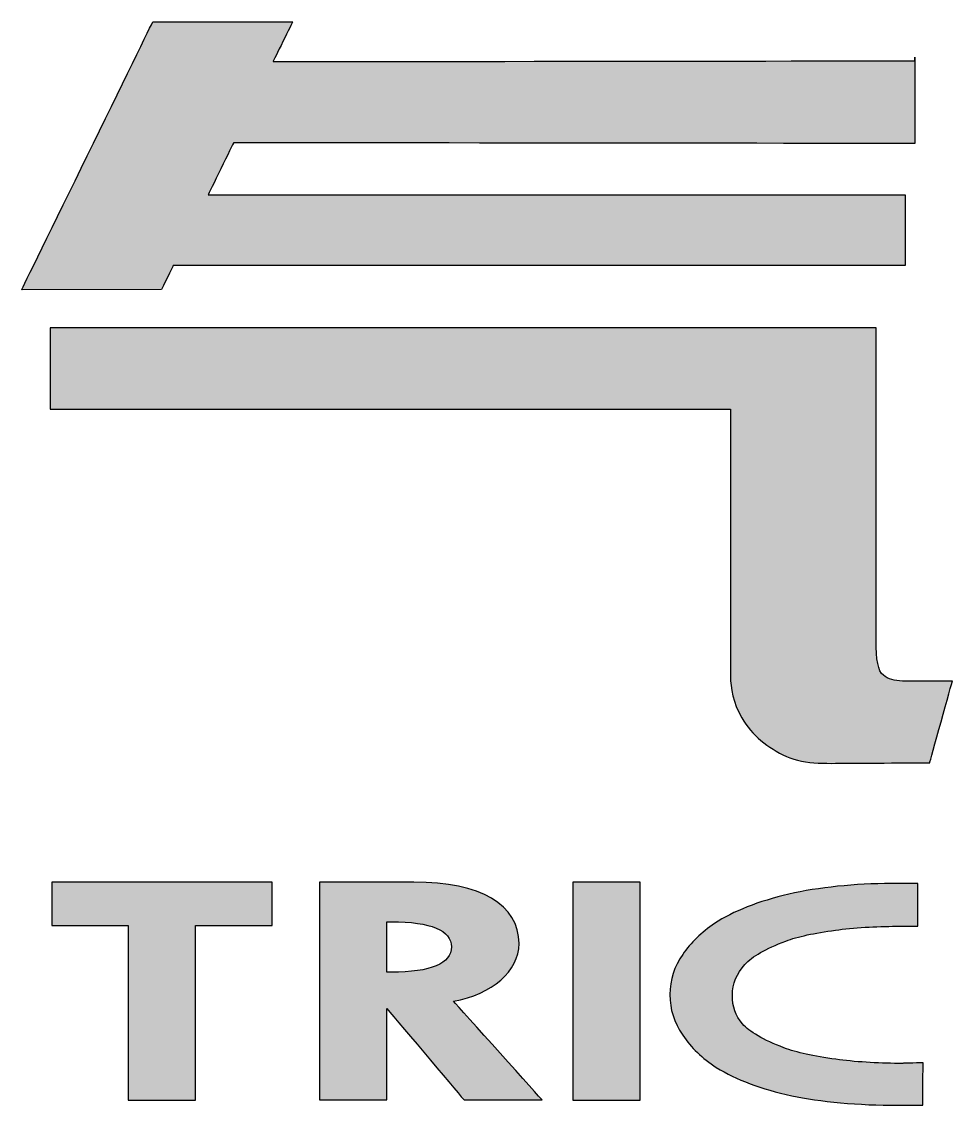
# Model space of a CAD drawing. Header units: millimetres. Extents: x 189 to 1029, y 82 to 676.
# Drawn here: x 978.33 to 986.11, y 119.86 to 128.92 of the extents above; entities that cross this region are included whole.
import ezdxf
from ezdxf.enums import TextEntityAlignment as Align

# ---------------------------------------------------------------- set-up
doc = ezdxf.new("R2010")
doc.units = ezdxf.units.MM
doc.header["$LTSCALE"] = 2
doc.layers.add('1粗实线', color=7, linetype='Continuous', lineweight=35)
doc.layers.add('5标注层', color=3, linetype='Continuous', lineweight=18)
doc.layers.add('6文本', color=2, linetype='Continuous')
doc.layers.add('图框层', color=7, linetype='Continuous')
doc.styles.add('文字', font='isocp.shx', dxfattribs={"bigfont": 'gbcbig.shx'})

# ---------------------------------------------------------------- blocks, each defined once
blk = doc.blocks.new('LOGO')
at = {"layer": '6文本'}
h = blk.add_hatch(color=2, dxfattribs=at)
h.dxf.hatch_style = 1
edge = h.paths.add_edge_path()
edge.add_spline(control_points=[(-19.401, 17.8512), (-19.401, 17.8512), (-19.2946, 18.069), (-19.2946, 18.069), (-19.2946, 18.069)], knot_values=[0.615385, 0.615385, 0.615385, 0.615385, 0.692308, 0.692308, 0.692308, 0.692308, 0.692308], degree=3, periodic=0)
edge.add_spline(control_points=[(-19.2946, 18.069), (-19.2946, 18.069), (-16.4472, 18.0657), (-16.4472, 18.0657), (-16.4472, 18.0657)], knot_values=[0.538462, 0.538462, 0.538462, 0.538462, 0.615385, 0.615385, 0.615385, 0.615385, 0.615385], degree=3, periodic=0)
edge.add_spline(control_points=[(-16.4472, 18.0657), (-16.4472, 18.0657), (-16.4472, 18.3647), (-16.4472, 18.4188)], knot_values=[0.468496, 0.468496, 0.468496, 0.468496, 0.538462, 0.538462, 0.538462, 0.538462], degree=3, periodic=0)
edge.add_spline(control_points=[(-16.4472, 18.4114), (-16.4472, 18.4114), (-19.1297, 18.4081), (-19.1297, 18.4081), (-19.1297, 18.4081)], knot_values=[0.307692, 0.307692, 0.307692, 0.307692, 0.384615, 0.384615, 0.384615, 0.384615, 0.384615], degree=3, periodic=0)
edge.add_spline(control_points=[(-19.1297, 18.4081), (-19.1297, 18.4081), (-19.0475, 18.5751), (-19.0475, 18.5751), (-19.0475, 18.5751)], knot_values=[0.230769, 0.230769, 0.230769, 0.230769, 0.307692, 0.307692, 0.307692, 0.307692, 0.307692], degree=3, periodic=0)
edge.add_spline(control_points=[(-19.0475, 18.5751), (-19.0475, 18.5751), (-19.6323, 18.5751), (-19.6323, 18.5751), (-19.6323, 18.5751)], knot_values=[0.153846, 0.153846, 0.153846, 0.153846, 0.230769, 0.230769, 0.230769, 0.230769, 0.230769], degree=3, periodic=0)
edge.add_spline(control_points=[(-19.6323, 18.5751), (-19.6323, 18.5751), (-20.1807, 17.4541), (-20.1807, 17.4541), (-20.1807, 17.4541)], knot_values=[0.076923, 0.076923, 0.076923, 0.076923, 0.153846, 0.153846, 0.153846, 0.153846, 0.153846], degree=3, periodic=0)
edge.add_spline(control_points=[(-20.1807, 17.4541), (-20.1807, 17.4541), (-19.5961, 17.4559), (-19.5961, 17.4559)], knot_values=[0, 0, 0, 0, 0.076923, 0.076923, 0.076923, 0.076923], degree=3, periodic=0)
edge.add_spline(control_points=[(-19.5961, 17.4559), (-19.5961, 17.4559), (-19.5469, 17.5551), (-19.5469, 17.5551), (-19.5469, 17.5551)], knot_values=[0.923077, 0.923077, 0.923077, 0.923077, 1, 1, 1, 1, 1], degree=3, periodic=0)
edge.add_spline(control_points=[(-19.5469, 17.5551), (-19.5469, 17.5551), (-16.4875, 17.5551), (-16.4875, 17.5551), (-16.4875, 17.5551)], knot_values=[0.846154, 0.846154, 0.846154, 0.846154, 0.923077, 0.923077, 0.923077, 0.923077, 0.923077], degree=3, periodic=0)
edge.add_spline(control_points=[(-16.4875, 17.5551), (-16.4875, 17.5551), (-16.4875, 17.8512), (-16.4875, 17.8512), (-16.4875, 17.8512)], knot_values=[0.769231, 0.769231, 0.769231, 0.769231, 0.846154, 0.846154, 0.846154, 0.846154, 0.846154], degree=3, periodic=0)
edge.add_spline(control_points=[(-16.4875, 17.8512), (-16.4875, 17.8512), (-19.401, 17.8512), (-19.401, 17.8512), (-19.401, 17.8512)], knot_values=[0.692308, 0.692308, 0.692308, 0.692308, 0.769231, 0.769231, 0.769231, 0.769231, 0.769231], degree=3, periodic=0)
edge = h.paths.add_edge_path()
edge.add_spline(control_points=[(-16.6089, 15.9885), (-16.6089, 15.9885), (-16.6089, 15.9885), (-16.6089, 17.295), (-16.6089, 17.295)], knot_values=[0.153846, 0.153846, 0.153846, 0.153846, 0.153846, 0.230769, 0.230769, 0.230769, 0.230769], degree=3, periodic=0)
edge.add_spline(control_points=[(-16.6089, 17.295), (-16.6089, 17.295), (-16.6089, 17.295), (-20.0616, 17.295), (-20.0616, 17.295)], knot_values=[0.230769, 0.230769, 0.230769, 0.230769, 0.230769, 0.307692, 0.307692, 0.307692, 0.307692], degree=3, periodic=0)
edge.add_spline(control_points=[(-20.0616, 17.295), (-20.0616, 17.295), (-20.0616, 17.295), (-20.0616, 16.9545), (-20.0616, 16.9545)], knot_values=[0.307692, 0.307692, 0.307692, 0.307692, 0.307692, 0.384615, 0.384615, 0.384615, 0.384615], degree=3, periodic=0)
edge.add_spline(control_points=[(-20.0616, 16.9545), (-20.0616, 16.9545), (-20.0616, 16.9545), (-17.2174, 16.9545), (-17.2174, 16.9545)], knot_values=[0.384615, 0.384615, 0.384615, 0.384615, 0.384615, 0.461538, 0.461538, 0.461538, 0.461538], degree=3, periodic=0)
edge.add_spline(control_points=[(-17.2174, 16.9545), (-17.2174, 16.9545), (-17.2174, 16.9545), (-17.2174, 15.8387), (-17.2174, 15.8387)], knot_values=[0.461538, 0.461538, 0.461538, 0.461538, 0.461538, 0.538462, 0.538462, 0.538462, 0.538462], degree=3, periodic=0)
edge.add_spline(control_points=[(-17.2174, 15.8387), (-17.2174, 15.8387), (-17.2174, 15.7877), (-17.2068, 15.7284), (-17.1704, 15.6644)], knot_values=[0.538462, 0.538462, 0.538462, 0.538462, 0.538462, 0.615385, 0.615385, 0.615385, 0.615385], degree=3, periodic=0)
edge.add_spline(control_points=[(-17.1704, 15.6644), (-17.1704, 15.6644), (-17.128, 15.5908), (-17.0603, 15.538), (-16.984, 15.5028)], knot_values=[0.615385, 0.615385, 0.615385, 0.615385, 0.615385, 0.692308, 0.692308, 0.692308, 0.692308], degree=3, periodic=0)
edge.add_spline(control_points=[(-16.984, 15.5028), (-16.984, 15.5028), (-16.9049, 15.4663), (-16.8013, 15.4747), (-16.7049, 15.4747)], knot_values=[0.692308, 0.692308, 0.692308, 0.692308, 0.692308, 0.769231, 0.769231, 0.769231, 0.769231], degree=3, periodic=0)
edge.add_spline(control_points=[(-16.7049, 15.4747), (-16.7049, 15.4747), (-16.7049, 15.4747), (-16.3845, 15.476), (-16.3845, 15.476)], knot_values=[0.769231, 0.769231, 0.769231, 0.769231, 0.769231, 0.846154, 0.846154, 0.846154, 0.846154], degree=3, periodic=0)
edge.add_spline(control_points=[(-16.3845, 15.476), (-16.3845, 15.476), (-16.3845, 15.476), (-16.2901, 15.8178), (-16.29, 15.8178)], knot_values=[0.846154, 0.846154, 0.846154, 0.846154, 0.846154, 0.923076, 0.923076, 0.923076, 0.923076], degree=3, periodic=0)
edge.add_spline(control_points=[(-16.29, 15.8178), (-16.2901, 15.8178), (-16.4987, 15.8178), (-16.4988, 15.8178)], knot_values=[0.923078, 0.923078, 0.923078, 0.923078, 0.999998, 0.999998, 0.999998, 0.999998], degree=3, periodic=0)
edge.add_spline(control_points=[(-16.4988, 15.8178), (-16.5321, 15.8191), (-16.5581, 15.8263), (-16.5783, 15.842)], knot_values=[0, 0, 0, 0, 0.076923, 0.076923, 0.076923, 0.076923], degree=3, periodic=0)
edge.add_spline(control_points=[(-16.5783, 15.842), (-16.5783, 15.842), (-16.6006, 15.8588), (-16.6089, 15.9071), (-16.6089, 15.9885)], knot_values=[0.076923, 0.076923, 0.076923, 0.076923, 0.076923, 0.153846, 0.153846, 0.153846, 0.153846], degree=3, periodic=0)
h = blk.add_hatch(color=2, dxfattribs=at)
h.dxf.hatch_style = 1
edge = h.paths.add_edge_path()
edge.add_spline(control_points=[(-19.4537, 14.7957), (-19.4537, 14.7957), (-19.4212, 14.7957), (-19.1329, 14.7957), (-19.1329, 14.7957)], knot_values=[0.666667, 0.666667, 0.666667, 0.666667, 0.666667, 0.777777, 0.777777, 0.777777, 0.777777], degree=3, periodic=0)
edge.add_spline(control_points=[(-19.1329, 14.7957), (-19.1329, 14.7957), (-19.1329, 14.977), (-19.1329, 14.977)], knot_values=[0.777779, 0.777779, 0.777779, 0.777779, 0.888888, 0.888888, 0.888888, 0.888888], degree=3, periodic=0)
edge.add_spline(control_points=[(-19.1329, 14.977), (-19.1329, 14.977), (-19.1511, 14.977), (-19.1511, 14.977)], knot_values=[0.88889, 0.88889, 0.88889, 0.88889, 1, 1, 1, 1], degree=3, periodic=0)
edge.add_spline(control_points=[(-19.1511, 14.977), (-19.1511, 14.977), (-20.0549, 14.977), (-20.0549, 14.977)], knot_values=[0, 0, 0, 0, 0.111111, 0.111111, 0.111111, 0.111111], degree=3, periodic=0)
edge.add_spline(control_points=[(-20.0549, 14.977), (-20.0549, 14.977), (-20.0549, 14.977), (-20.0549, 14.7957), (-20.0549, 14.7957)], knot_values=[0.111111, 0.111111, 0.111111, 0.111111, 0.111111, 0.222221, 0.222221, 0.222221, 0.222221], degree=3, periodic=0)
edge.add_spline(control_points=[(-20.0549, 14.7957), (-20.0549, 14.7957), (-19.768, 14.7957), (-19.7354, 14.7957)], knot_values=[0.222223, 0.222223, 0.222223, 0.222223, 0.333333, 0.333333, 0.333333, 0.333333], degree=3, periodic=0)
edge.add_spline(control_points=[(-19.7354, 14.7957), (-19.7354, 14.7957), (-19.7354, 14.7692), (-19.7354, 14.0655), (-19.7354, 14.0655)], knot_values=[0.333333, 0.333333, 0.333333, 0.333333, 0.333333, 0.444444, 0.444444, 0.444444, 0.444444], degree=3, periodic=0)
edge.add_spline(control_points=[(-19.7354, 14.0655), (-19.7354, 14.0655), (-19.7354, 14.0655), (-19.4537, 14.0655), (-19.4537, 14.0655)], knot_values=[0.444444, 0.444444, 0.444444, 0.444444, 0.444444, 0.555556, 0.555556, 0.555556, 0.555556], degree=3, periodic=0)
edge.add_spline(control_points=[(-19.4537, 14.0655), (-19.4537, 14.0655), (-19.4537, 14.0655), (-19.4537, 14.7692), (-19.4537, 14.7957)], knot_values=[0.555556, 0.555556, 0.555556, 0.555556, 0.555556, 0.666667, 0.666667, 0.666667, 0.666667], degree=3, periodic=0)
h = blk.add_hatch(color=2, dxfattribs=at)
h.dxf.hatch_style = 1
edge = h.paths.add_edge_path()
edge.add_spline(control_points=[(-18.3754, 14.4789), (-18.2138, 14.5087), (-18.1015, 14.604), (-18.1015, 14.7201)], knot_values=[0, 0, 0, 0, 0.1, 0.1, 0.1, 0.1], degree=3, periodic=0)
edge.add_spline(control_points=[(-18.1015, 14.7201), (-18.1015, 14.7201), (-18.1015, 14.8832), (-18.2616, 14.977), (-18.5408, 14.977)], knot_values=[0.1, 0.1, 0.1, 0.1, 0.1, 0.2, 0.2, 0.2, 0.2], degree=3, periodic=0)
edge.add_spline(control_points=[(-18.5408, 14.977), (-18.5408, 14.977), (-18.5408, 14.977), (-18.9177, 14.977), (-18.9177, 14.977)], knot_values=[0.2, 0.2, 0.2, 0.2, 0.2, 0.3, 0.3, 0.3, 0.3], degree=3, periodic=0)
edge.add_spline(control_points=[(-18.9177, 14.977), (-18.9177, 14.977), (-18.9357, 14.977), (-18.9357, 14.977)], knot_values=[0.300007, 0.300007, 0.300007, 0.300007, 0.4, 0.4, 0.4, 0.4], degree=3, periodic=0)
edge.add_spline(control_points=[(-18.9357, 14.977), (-18.9357, 14.977), (-18.9357, 14.977), (-18.9357, 14.0661), (-18.9357, 14.0661)], knot_values=[0.4, 0.4, 0.4, 0.4, 0.4, 0.5, 0.5, 0.5, 0.5], degree=3, periodic=0)
edge.add_spline(control_points=[(-18.9357, 14.0661), (-18.9357, 14.0661), (-18.9357, 14.0661), (-18.6542, 14.0661), (-18.6542, 14.0661)], knot_values=[0.5, 0.5, 0.5, 0.5, 0.5, 0.599998, 0.599998, 0.599998, 0.599998], degree=3, periodic=0)
edge.add_spline(control_points=[(-18.6542, 14.0661), (-18.6542, 14.0661), (-18.6542, 14.3739), (-18.6542, 14.4488)], knot_values=[0.600002, 0.600002, 0.600002, 0.600002, 0.7, 0.7, 0.7, 0.7], degree=3, periodic=0)
edge.add_spline(control_points=[(-18.6542, 14.4488), (-18.6542, 14.4488), (-18.5989, 14.3836), (-18.3313, 14.0661), (-18.3313, 14.0661)], knot_values=[0.7, 0.7, 0.7, 0.7, 0.7, 0.799999, 0.799999, 0.799999, 0.799999], degree=3, periodic=0)
edge.add_spline(control_points=[(-18.3313, 14.0661), (-18.3313, 14.0661), (-18.0047, 14.0661), (-18.0047, 14.0661)], knot_values=[0.800001, 0.800001, 0.800001, 0.800001, 0.899999, 0.899999, 0.899999, 0.899999], degree=3, periodic=0)
edge.add_spline(control_points=[(-18.0047, 14.0661), (-18.0047, 14.0661), (-18.3503, 14.4508), (-18.3754, 14.4789)], knot_values=[0.900001, 0.900001, 0.900001, 0.900001, 1, 1, 1, 1], degree=3, periodic=0)
edge = h.paths.add_edge_path(flags=16)
edge.add_spline(control_points=[(-18.6542, 14.6007), (-18.6542, 14.6007), (-18.6542, 14.6236), (-18.6542, 14.788), (-18.6542, 14.8114)], knot_values=[0.833333, 0.833333, 0.833333, 0.833333, 0.833333, 1, 1, 1, 1], degree=3, periodic=0)
edge.add_spline(control_points=[(-18.6542, 14.8114), (-18.6542, 14.8114), (-18.6442, 14.8114), (-18.636, 14.8114), (-18.636, 14.8114)], knot_values=[0.166667, 0.166667, 0.166667, 0.166667, 0.166667, 0.333333, 0.333333, 0.333333, 0.333333], degree=3, periodic=0)
edge.add_spline(control_points=[(-18.636, 14.8114), (-18.4691, 14.8114), (-18.3841, 14.7756), (-18.3841, 14.7065), (-18.3841, 14.7065), (-18.3841, 14.636), (-18.4691, 14.6007), (-18.636, 14.6007)], knot_values=[0.333335, 0.333335, 0.333335, 0.333335, 0.5, 0.5, 0.5, 0.5, 0.666667, 0.666667, 0.666667, 0.666667], degree=3, periodic=0)
edge.add_spline(control_points=[(-18.636, 14.6007), (-18.636, 14.6007), (-18.636, 14.6007), (-18.6442, 14.6007), (-18.6542, 14.6007)], knot_values=[0.666667, 0.666667, 0.666667, 0.666667, 0.666667, 0.833333, 0.833333, 0.833333, 0.833333], degree=3, periodic=0)
h = blk.add_hatch(color=2, dxfattribs=at)
h.dxf.hatch_style = 1
edge = h.paths.add_edge_path()
edge.add_spline(control_points=[(-17.8768, 14.0655), (-17.8768, 14.0655), (-17.8768, 14.0655), (-17.5952, 14.0655), (-17.5952, 14.0655)], knot_values=[0.4, 0.4, 0.4, 0.4, 0.4, 0.6, 0.6, 0.6, 0.6], degree=3, periodic=0)
edge.add_spline(control_points=[(-17.5952, 14.0655), (-17.5952, 14.0655), (-17.5952, 14.0655), (-17.5952, 14.977), (-17.5952, 14.977)], knot_values=[0.6, 0.6, 0.6, 0.6, 0.6, 0.8, 0.8, 0.8, 0.8], degree=3, periodic=0)
edge.add_spline(control_points=[(-17.5952, 14.977), (-17.5952, 14.977), (-17.5952, 14.977), (-17.6134, 14.977), (-17.6134, 14.977)], knot_values=[0.8, 0.8, 0.8, 0.8, 0.8, 1, 1, 1, 1], degree=3, periodic=0)
edge.add_spline(control_points=[(-17.6134, 14.977), (-17.6134, 14.977), (-17.8768, 14.977), (-17.8768, 14.977)], knot_values=[0, 0, 0, 0, 0.2, 0.2, 0.2, 0.2], degree=3, periodic=0)
edge.add_spline(control_points=[(-17.8768, 14.977), (-17.8768, 14.977), (-17.8768, 14.977), (-17.8768, 14.0655), (-17.8768, 14.0655)], knot_values=[0.2, 0.2, 0.2, 0.2, 0.2, 0.4, 0.4, 0.4, 0.4], degree=3, periodic=0)
h = blk.add_hatch(color=2, dxfattribs=at)
h.dxf.hatch_style = 1
edge = h.paths.add_edge_path()
edge.add_spline(control_points=[(-17.1572, 14.6327), (-17.1572, 14.6327), (-17.126, 14.6667), (-17.0707, 14.6987), (-16.9865, 14.7306)], knot_values=[0.25, 0.25, 0.25, 0.25, 0.25, 0.291667, 0.291667, 0.291667, 0.291667], degree=3, periodic=0)
edge.add_spline(control_points=[(-16.9865, 14.7306), (-16.9865, 14.7306), (-16.9362, 14.7496), (-16.8666, 14.7644), (-16.7791, 14.7762)], knot_values=[0.291667, 0.291667, 0.291667, 0.291667, 0.291667, 0.333333, 0.333333, 0.333333, 0.333333], degree=3, periodic=0)
edge.add_spline(control_points=[(-16.7791, 14.7762), (-16.7791, 14.7762), (-16.7049, 14.7867), (-16.6071, 14.7925), (-16.5243, 14.7925)], knot_values=[0.333333, 0.333333, 0.333333, 0.333333, 0.333333, 0.375, 0.375, 0.375, 0.375], degree=3, periodic=0)
edge.add_spline(control_points=[(-16.5243, 14.7925), (-16.5243, 14.7925), (-16.5243, 14.7925), (-16.4349, 14.7925), (-16.4349, 14.7925)], knot_values=[0.375, 0.375, 0.375, 0.375, 0.375, 0.416667, 0.416667, 0.416667, 0.416667], degree=3, periodic=0)
edge.add_spline(control_points=[(-16.4349, 14.7925), (-16.4349, 14.7925), (-16.4349, 14.7925), (-16.4349, 14.9713), (-16.4349, 14.9713)], knot_values=[0.416667, 0.416667, 0.416667, 0.416667, 0.416667, 0.458333, 0.458333, 0.458333, 0.458333], degree=3, periodic=0)
edge.add_spline(control_points=[(-16.4349, 14.9713), (-16.4349, 14.9713), (-16.4349, 14.9713), (-16.493, 14.9713), (-16.493, 14.9713)], knot_values=[0.458333, 0.458333, 0.458333, 0.458333, 0.458333, 0.5, 0.5, 0.5, 0.5], degree=3, periodic=0)
edge.add_spline(control_points=[(-16.493, 14.9713), (-16.493, 14.9713), (-16.493, 14.9713), (-16.5453, 14.9713), (-16.5453, 14.9713)], knot_values=[0.5, 0.5, 0.5, 0.5, 0.5, 0.541667, 0.541667, 0.541667, 0.541667], degree=3, periodic=0)
edge.add_spline(control_points=[(-16.5453, 14.9713), (-16.5453, 14.9713), (-16.6954, 14.9713), (-16.8512, 14.955), (-16.9729, 14.9269)], knot_values=[0.541667, 0.541667, 0.541667, 0.541667, 0.541667, 0.583333, 0.583333, 0.583333, 0.583333], degree=3, periodic=0)
edge.add_spline(control_points=[(-16.9729, 14.9269), (-16.9729, 14.9269), (-17.1011, 14.8968), (-17.206, 14.8558), (-17.2838, 14.8042)], knot_values=[0.583333, 0.583333, 0.583333, 0.583333, 0.583333, 0.625, 0.625, 0.625, 0.625], degree=3, periodic=0)
edge.add_spline(control_points=[(-17.2838, 14.8042), (-17.2838, 14.8042), (-17.3386, 14.7677), (-17.3833, 14.724), (-17.417, 14.6751)], knot_values=[0.625, 0.625, 0.625, 0.625, 0.625, 0.666667, 0.666667, 0.666667, 0.666667], degree=3, periodic=0)
edge.add_spline(control_points=[(-17.417, 14.6751), (-17.417, 14.6751), (-17.4529, 14.6242), (-17.4706, 14.5681), (-17.4706, 14.5076), (-17.4706, 14.5076), (-17.4706, 14.4436), (-17.4542, 14.3927), (-17.417, 14.3366)], knot_values=[0.666667, 0.666667, 0.666667, 0.666667, 0.666667, 0.708333, 0.708333, 0.708333, 0.708333, 0.75, 0.75, 0.75, 0.75], degree=3, periodic=0)
edge.add_spline(control_points=[(-17.417, 14.3366), (-17.417, 14.3366), (-17.3824, 14.2851), (-17.3354, 14.2401), (-17.2768, 14.2024)], knot_values=[0.75, 0.75, 0.75, 0.75, 0.75, 0.791667, 0.791667, 0.791667, 0.791667], degree=3, periodic=0)
edge.add_spline(control_points=[(-17.2768, 14.2024), (-17.2768, 14.2024), (-17.1936, 14.1508), (-17.0877, 14.111), (-16.9617, 14.0837)], knot_values=[0.791667, 0.791667, 0.791667, 0.791667, 0.791667, 0.833333, 0.833333, 0.833333, 0.833333], degree=3, periodic=0)
edge.add_spline(control_points=[(-16.9617, 14.0837), (-16.9617, 14.0837), (-16.8447, 14.0589), (-16.6814, 14.0438), (-16.5172, 14.0438)], knot_values=[0.833333, 0.833333, 0.833333, 0.833333, 0.833333, 0.875, 0.875, 0.875, 0.875], degree=3, periodic=0)
edge.add_spline(control_points=[(-16.5172, 14.0438), (-16.5172, 14.0438), (-16.5172, 14.0438), (-16.4133, 14.0438), (-16.4133, 14.0438)], knot_values=[0.875, 0.875, 0.875, 0.875, 0.875, 0.916667, 0.916667, 0.916667, 0.916667], degree=3, periodic=0)
edge.add_spline(control_points=[(-16.4133, 14.0438), (-16.4133, 14.0438), (-16.4133, 14.0438), (-16.4125, 14.222), (-16.4125, 14.222)], knot_values=[0.916667, 0.916667, 0.916667, 0.916667, 0.916667, 0.958333, 0.958333, 0.958333, 0.958333], degree=3, periodic=0)
edge.add_spline(control_points=[(-16.4125, 14.222), (-16.4125, 14.222), (-16.4125, 14.222), (-16.4975, 14.2193), (-16.4975, 14.2193)], knot_values=[0.958333, 0.958333, 0.958333, 0.958333, 0.958333, 1, 1, 1, 1], degree=3, periodic=0)
edge.add_spline(control_points=[(-16.4975, 14.2193), (-16.4975, 14.2193), (-16.5149, 14.2193), (-16.5149, 14.2193)], knot_values=[0, 0, 0, 0, 0.041667, 0.041667, 0.041667, 0.041667], degree=3, periodic=0)
edge.add_spline(control_points=[(-16.5149, 14.2193), (-16.5149, 14.2193), (-16.6021, 14.2193), (-16.7021, 14.2259), (-16.7766, 14.2362)], knot_values=[0.041667, 0.041667, 0.041667, 0.041667, 0.041667, 0.083333, 0.083333, 0.083333, 0.083333], degree=3, periodic=0)
edge.add_spline(control_points=[(-16.7766, 14.2362), (-16.7766, 14.2362), (-16.8719, 14.2492), (-16.9403, 14.2642), (-16.9939, 14.2844)], knot_values=[0.083333, 0.083333, 0.083333, 0.083333, 0.083333, 0.125, 0.125, 0.125, 0.125], degree=3, periodic=0)
edge.add_spline(control_points=[(-16.9939, 14.2844), (-16.9939, 14.2844), (-17.0789, 14.3172), (-17.1399, 14.3517), (-17.1672, 14.3842)], knot_values=[0.125, 0.125, 0.125, 0.125, 0.125, 0.166667, 0.166667, 0.166667, 0.166667], degree=3, periodic=0)
edge.add_spline(control_points=[(-17.1672, 14.3842), (-17.1672, 14.3842), (-17.1968, 14.4189), (-17.2096, 14.456), (-17.2096, 14.5048)], knot_values=[0.166667, 0.166667, 0.166667, 0.166667, 0.166667, 0.208333, 0.208333, 0.208333, 0.208333], degree=3, periodic=0)
edge.add_spline(control_points=[(-17.2096, 14.5048), (-17.2096, 14.5048), (-17.2096, 14.5519), (-17.1911, 14.5956), (-17.1572, 14.6327)], knot_values=[0.208333, 0.208333, 0.208333, 0.208333, 0.208333, 0.25, 0.25, 0.25, 0.25], degree=3, periodic=0)
at = {"layer": '6文本', "color": 250}
for points, knots in [([(-20.1807, 17.4541), (-20.1807, 17.4541), (-20.1807, 17.4541), (-19.6323, 18.5751), (-19.6323, 18.5751)], [0.07692308, 0.07692308, 0.07692308, 0.07692308, 0.07692309, 0.15384615, 0.15384615, 0.15384615, 0.15384615]), ([(-19.6323, 18.5751), (-19.6323, 18.5751), (-19.6323, 18.5751), (-19.0475, 18.5751), (-19.0475, 18.5751)], [0.15384615, 0.15384615, 0.15384615, 0.15384615, 0.15384616, 0.23076923, 0.23076923, 0.23076923, 0.23076923]), ([(-19.0475, 18.5751), (-19.0475, 18.5751), (-19.0475, 18.5751), (-19.1297, 18.4081), (-19.1297, 18.4081)], [0.23076923, 0.23076923, 0.23076923, 0.23076923, 0.23076924, 0.30769231, 0.30769231, 0.30769231, 0.30769231]), ([(-19.1297, 18.4081), (-19.1297, 18.4081), (-19.1297, 18.4081), (-16.4472, 18.4114), (-16.4472, 18.4114)], [0.30769231, 0.30769231, 0.30769231, 0.30769231, 0.30769232, 0.38461538, 0.38461538, 0.38461538, 0.38461538]), ([(-16.4472, 18.4114), (-16.4472, 18.4114), (-16.4472, 18.4114), (-16.4472, 18.4271), (-16.4472, 18.4271)], [0.38461538, 0.38461538, 0.38461538, 0.38461538, 0.38461539, 0.46153846, 0.46153846, 0.46153846, 0.46153846]), ([(-16.4472, 18.4271), (-16.4472, 18.4271), (-16.4472, 18.4271), (-16.4472, 18.0657), (-16.4472, 18.0657)], [0.46153846, 0.46153846, 0.46153846, 0.46153846, 0.46153847, 0.53846154, 0.53846154, 0.53846154, 0.53846154]), ([(-19.2946, 18.069), (-19.2946, 18.069), (-19.2946, 18.069), (-19.401, 17.8512), (-19.401, 17.8512)], [0.61538462, 0.61538462, 0.61538462, 0.61538462, 0.61538463, 0.69230769, 0.69230769, 0.69230769, 0.69230769]), ([(-16.4472, 18.0657), (-16.4472, 18.0657), (-16.4472, 18.0657), (-19.2946, 18.069), (-19.2946, 18.069)], [0.53846154, 0.53846154, 0.53846154, 0.53846154, 0.53846155, 0.61538462, 0.61538462, 0.61538462, 0.61538462]), ([(-19.401, 17.8512), (-19.401, 17.8512), (-19.401, 17.8512), (-16.4875, 17.8512), (-16.4875, 17.8512)], [0.69230769, 0.69230769, 0.69230769, 0.69230769, 0.6923077, 0.76923077, 0.76923077, 0.76923077, 0.76923077]), ([(-16.4875, 17.8512), (-16.4875, 17.8512), (-16.4875, 17.8512), (-16.4875, 17.5551), (-16.4875, 17.5551)], [0.76923077, 0.76923077, 0.76923077, 0.76923077, 0.76923078, 0.84615385, 0.84615385, 0.84615385, 0.84615385]), ([(-19.5469, 17.5551), (-19.5469, 17.5551), (-19.5469, 17.5551), (-19.5961, 17.4559), (-19.5961, 17.4559)], [0.92307692, 0.92307692, 0.92307692, 0.92307692, 0.92307693, 1, 1, 1, 1]), ([(-16.4875, 17.5551), (-16.4875, 17.5551), (-16.4875, 17.5551), (-19.5469, 17.5551), (-19.5469, 17.5551)], [0.84615385, 0.84615385, 0.84615385, 0.84615385, 0.84615386, 0.92307692, 0.92307692, 0.92307692, 0.92307692]), ([(-16.6089, 17.295), (-16.6089, 17.295), (-16.6089, 17.295), (-20.0616, 17.295), (-20.0616, 17.295)], [0.23076923, 0.23076923, 0.23076923, 0.23076923, 0.23076924, 0.30769231, 0.30769231, 0.30769231, 0.30769231]), ([(-20.0616, 17.295), (-20.0616, 17.295), (-20.0616, 17.295), (-20.0616, 16.9545), (-20.0616, 16.9545)], [0.30769231, 0.30769231, 0.30769231, 0.30769231, 0.30769232, 0.38461538, 0.38461538, 0.38461538, 0.38461538]), ([(-16.6089, 15.9885), (-16.6089, 15.9885), (-16.6089, 15.9885), (-16.6089, 17.295), (-16.6089, 17.295)], [0.15384615, 0.15384615, 0.15384615, 0.15384615, 0.15384616, 0.23076923, 0.23076923, 0.23076923, 0.23076923]), ([(-20.0616, 16.9545), (-20.0616, 16.9545), (-20.0616, 16.9545), (-17.2174, 16.9545), (-17.2174, 16.9545)], [0.38461538, 0.38461538, 0.38461538, 0.38461538, 0.38461539, 0.46153846, 0.46153846, 0.46153846, 0.46153846]), ([(-17.2174, 16.9545), (-17.2174, 16.9545), (-17.2174, 16.9545), (-17.2174, 15.8387), (-17.2174, 15.8387)], [0.46153846, 0.46153846, 0.46153846, 0.46153846, 0.46153847, 0.53846154, 0.53846154, 0.53846154, 0.53846154]), ([(-16.5783, 15.842), (-16.5783, 15.842), (-16.6006, 15.8588), (-16.6089, 15.9071), (-16.6089, 15.9885)], [0.07692308, 0.07692308, 0.07692308, 0.07692308, 0.07692309, 0.15384615, 0.15384615, 0.15384615, 0.15384615]), ([(-17.2174, 15.8387), (-17.2174, 15.8387), (-17.2174, 15.7877), (-17.2068, 15.7284), (-17.1704, 15.6644)], [0.53846154, 0.53846154, 0.53846154, 0.53846154, 0.53846155, 0.61538462, 0.61538462, 0.61538462, 0.61538462]), ([(-16.29, 15.8178), (-16.29, 15.8178), (-16.29, 15.8178), (-16.4988, 15.8178), (-16.4988, 15.8178)], [0.92307692, 0.92307692, 0.92307692, 0.92307692, 0.92307693, 1, 1, 1, 1]), ([(-16.3845, 15.476), (-16.3845, 15.476), (-16.3845, 15.476), (-16.29, 15.8178), (-16.29, 15.8178)], [0.84615385, 0.84615385, 0.84615385, 0.84615385, 0.84615386, 0.92307692, 0.92307692, 0.92307692, 0.92307692]), ([(-17.1704, 15.6644), (-17.1704, 15.6644), (-17.128, 15.5908), (-17.0603, 15.538), (-16.984, 15.5028)], [0.61538462, 0.61538462, 0.61538462, 0.61538462, 0.61538463, 0.69230769, 0.69230769, 0.69230769, 0.69230769]), ([(-16.984, 15.5028), (-16.984, 15.5028), (-16.9049, 15.4663), (-16.8013, 15.4747), (-16.7049, 15.4747)], [0.69230769, 0.69230769, 0.69230769, 0.69230769, 0.6923077, 0.76923077, 0.76923077, 0.76923077, 0.76923077]), ([(-16.7049, 15.4747), (-16.7049, 15.4747), (-16.7049, 15.4747), (-16.3845, 15.476), (-16.3845, 15.476)], [0.76923077, 0.76923077, 0.76923077, 0.76923077, 0.76923078, 0.84615385, 0.84615385, 0.84615385, 0.84615385]), ([(-20.0549, 14.977), (-20.0549, 14.977), (-20.0549, 14.977), (-20.0549, 14.7957), (-20.0549, 14.7957)], [0.1111111, 0.1111111, 0.1111111, 0.1111111, 0.1111111, 0.2222222, 0.2222222, 0.2222222, 0.2222222]), ([(-19.1329, 14.977), (-19.1329, 14.977), (-19.1329, 14.977), (-19.1511, 14.977), (-19.1511, 14.977)], [0.8888889, 0.8888889, 0.8888889, 0.8888889, 0.8888889, 1, 1, 1, 1]), ([(-19.1329, 14.7957), (-19.1329, 14.7957), (-19.1329, 14.7957), (-19.1329, 14.977), (-19.1329, 14.977)], [0.7777778, 0.7777778, 0.7777778, 0.7777778, 0.7777778, 0.8888889, 0.8888889, 0.8888889, 0.8888889]), ([(-18.9177, 14.977), (-18.9177, 14.977), (-18.9177, 14.977), (-18.9357, 14.977), (-18.9357, 14.977)], [0.3, 0.3, 0.3, 0.3, 0.3, 0.4, 0.4, 0.4, 0.4]), ([(-18.9357, 14.977), (-18.9357, 14.977), (-18.9357, 14.977), (-18.9357, 14.0661), (-18.9357, 14.0661)], [0.4, 0.4, 0.4, 0.4, 0.40000001, 0.5, 0.5, 0.5, 0.5]), ([(-18.5408, 14.977), (-18.5408, 14.977), (-18.5408, 14.977), (-18.9177, 14.977), (-18.9177, 14.977)], [0.2, 0.2, 0.2, 0.2, 0.2, 0.3, 0.3, 0.3, 0.3]), ([(-18.1015, 14.7201), (-18.1015, 14.7201), (-18.1015, 14.8832), (-18.2616, 14.977), (-18.5408, 14.977)], [0.1, 0.1, 0.1, 0.1, 0.1, 0.2, 0.2, 0.2, 0.2]), ([(-17.8768, 14.977), (-17.8768, 14.977), (-17.8768, 14.977), (-17.8768, 14.0655), (-17.8768, 14.0655)], [0.2, 0.2, 0.2, 0.2, 0.2, 0.4, 0.4, 0.4, 0.4]), ([(-17.5952, 14.977), (-17.5952, 14.977), (-17.5952, 14.977), (-17.6134, 14.977), (-17.6134, 14.977)], [0.8, 0.8, 0.8, 0.8, 0.8, 1, 1, 1, 1]), ([(-17.5952, 14.0655), (-17.5952, 14.0655), (-17.5952, 14.0655), (-17.5952, 14.977), (-17.5952, 14.977)], [0.6, 0.6, 0.6, 0.6, 0.6, 0.8, 0.8, 0.8, 0.8]), ([(-16.5453, 14.9713), (-16.5453, 14.9713), (-16.6954, 14.9713), (-16.8512, 14.955), (-16.9729, 14.9269)], [0.54166667, 0.54166667, 0.54166667, 0.54166667, 0.54166668, 0.58333333, 0.58333333, 0.58333333, 0.58333333]), ([(-16.493, 14.9713), (-16.493, 14.9713), (-16.493, 14.9713), (-16.5453, 14.9713), (-16.5453, 14.9713)], [0.5, 0.5, 0.5, 0.5, 0.50000001, 0.54166667, 0.54166667, 0.54166667, 0.54166667]), ([(-16.4349, 14.9713), (-16.4349, 14.9713), (-16.4349, 14.9713), (-16.493, 14.9713), (-16.493, 14.9713)], [0.45833333, 0.45833333, 0.45833333, 0.45833333, 0.45833334, 0.5, 0.5, 0.5, 0.5]), ([(-16.4349, 14.7925), (-16.4349, 14.7925), (-16.4349, 14.7925), (-16.4349, 14.9713), (-16.4349, 14.9713)], [0.41666667, 0.41666667, 0.41666667, 0.41666667, 0.41666668, 0.45833333, 0.45833333, 0.45833333, 0.45833333]), ([(-16.9729, 14.9269), (-16.9729, 14.9269), (-17.1011, 14.8968), (-17.206, 14.8558), (-17.2838, 14.8042)], [0.58333333, 0.58333333, 0.58333333, 0.58333333, 0.58333334, 0.625, 0.625, 0.625, 0.625]), ([(-20.0549, 14.7957), (-20.0549, 14.7957), (-20.0549, 14.7957), (-19.768, 14.7957), (-19.7354, 14.7957)], [0.2222222, 0.2222222, 0.2222222, 0.2222222, 0.2222222, 0.3333333, 0.3333333, 0.3333333, 0.3333333]), ([(-19.7354, 14.7957), (-19.7354, 14.7957), (-19.7354, 14.7692), (-19.7354, 14.0655), (-19.7354, 14.0655)], [0.3333333, 0.3333333, 0.3333333, 0.3333333, 0.3333333, 0.4444444, 0.4444444, 0.4444444, 0.4444444]), ([(-19.4537, 14.0655), (-19.4537, 14.0655), (-19.4537, 14.0655), (-19.4537, 14.7692), (-19.4537, 14.7957)], [0.5555556, 0.5555556, 0.5555556, 0.5555556, 0.5555556, 0.6666667, 0.6666667, 0.6666667, 0.6666667]), ([(-19.4537, 14.7957), (-19.4537, 14.7957), (-19.4212, 14.7957), (-19.1329, 14.7957), (-19.1329, 14.7957)], [0.6666667, 0.6666667, 0.6666667, 0.6666667, 0.6666667, 0.7777778, 0.7777778, 0.7777778, 0.7777778]), ([(-18.6542, 14.8114), (-18.6542, 14.8114), (-18.6442, 14.8114), (-18.636, 14.8114), (-18.636, 14.8114)], [0.1666667, 0.1666667, 0.1666667, 0.1666667, 0.1666667, 0.3333333, 0.3333333, 0.3333333, 0.3333333]), ([(-18.6542, 14.6007), (-18.6542, 14.6007), (-18.6542, 14.6236), (-18.6542, 14.788), (-18.6542, 14.8114)], [0.8333333, 0.8333333, 0.8333333, 0.8333333, 0.8333333, 1, 1, 1, 1]), ([(-18.636, 14.8114), (-18.636, 14.8114), (-18.4691, 14.8114), (-18.3841, 14.7756), (-18.3841, 14.7065), (-18.3841, 14.7065), (-18.3841, 14.636), (-18.4691, 14.6007), (-18.636, 14.6007)], [0.3333333, 0.3333333, 0.3333333, 0.3333333, 0.3333333, 0.5, 0.5, 0.5, 0.5, 0.6666667, 0.6666667, 0.6666667, 0.6666667]), ([(-17.2838, 14.8042), (-17.2838, 14.8042), (-17.3386, 14.7677), (-17.3833, 14.724), (-17.417, 14.6751)], [0.625, 0.625, 0.625, 0.625, 0.62500001, 0.66666667, 0.66666667, 0.66666667, 0.66666667]), ([(-16.9865, 14.7306), (-16.9865, 14.7306), (-16.9362, 14.7496), (-16.8666, 14.7644), (-16.7791, 14.7762)], [0.29166667, 0.29166667, 0.29166667, 0.29166667, 0.29166668, 0.33333333, 0.33333333, 0.33333333, 0.33333333]), ([(-16.7791, 14.7762), (-16.7791, 14.7762), (-16.7049, 14.7867), (-16.6071, 14.7925), (-16.5243, 14.7925)], [0.33333333, 0.33333333, 0.33333333, 0.33333333, 0.33333334, 0.375, 0.375, 0.375, 0.375]), ([(-16.5243, 14.7925), (-16.5243, 14.7925), (-16.5243, 14.7925), (-16.4349, 14.7925), (-16.4349, 14.7925)], [0.375, 0.375, 0.375, 0.375, 0.37500001, 0.41666667, 0.41666667, 0.41666667, 0.41666667]), ([(-17.1572, 14.6327), (-17.1572, 14.6327), (-17.126, 14.6667), (-17.0707, 14.6987), (-16.9865, 14.7306)], [0.25, 0.25, 0.25, 0.25, 0.25000001, 0.29166667, 0.29166667, 0.29166667, 0.29166667]), ([(-17.417, 14.6751), (-17.417, 14.6751), (-17.4529, 14.6242), (-17.4706, 14.5681), (-17.4706, 14.5076), (-17.4706, 14.5076), (-17.4706, 14.4436), (-17.4542, 14.3927), (-17.417, 14.3366)], [0.66666667, 0.66666667, 0.66666667, 0.66666667, 0.66666668, 0.70833333, 0.70833333, 0.70833333, 0.70833334, 0.75, 0.75, 0.75, 0.75]), ([(-18.636, 14.6007), (-18.636, 14.6007), (-18.636, 14.6007), (-18.6442, 14.6007), (-18.6542, 14.6007)], [0.6666667, 0.6666667, 0.6666667, 0.6666667, 0.6666667, 0.8333333, 0.8333333, 0.8333333, 0.8333333]), ([(-17.2096, 14.5048), (-17.2096, 14.5048), (-17.2096, 14.5519), (-17.1911, 14.5956), (-17.1572, 14.6327)], [0.20833333, 0.20833333, 0.20833333, 0.20833333, 0.20833334, 0.25, 0.25, 0.25, 0.25]), ([(-17.1672, 14.3842), (-17.1672, 14.3842), (-17.1968, 14.4189), (-17.2096, 14.456), (-17.2096, 14.5048)], [0.16666667, 0.16666667, 0.16666667, 0.16666667, 0.16666668, 0.20833333, 0.20833333, 0.20833333, 0.20833333]), ([(-18.0047, 14.0661), (-18.0047, 14.0661), (-18.0047, 14.0661), (-18.3503, 14.4508), (-18.3754, 14.4789)], [0.9, 0.9, 0.9, 0.9, 0.9, 1, 1, 1, 1]), ([(-18.6542, 14.0661), (-18.6542, 14.0661), (-18.6542, 14.0661), (-18.6542, 14.3739), (-18.6542, 14.4488)], [0.6, 0.6, 0.6, 0.6, 0.6, 0.7, 0.7, 0.7, 0.7]), ([(-18.6542, 14.4488), (-18.6542, 14.4488), (-18.5989, 14.3836), (-18.3313, 14.0661), (-18.3313, 14.0661)], [0.7, 0.7, 0.7, 0.7, 0.7, 0.8, 0.8, 0.8, 0.8]), ([(-16.9939, 14.2844), (-16.9939, 14.2844), (-17.0789, 14.3172), (-17.1399, 14.3517), (-17.1672, 14.3842)], [0.125, 0.125, 0.125, 0.125, 0.12500001, 0.16666667, 0.16666667, 0.16666667, 0.16666667]), ([(-17.417, 14.3366), (-17.417, 14.3366), (-17.3824, 14.2851), (-17.3354, 14.2401), (-17.2768, 14.2024)], [0.75, 0.75, 0.75, 0.75, 0.75000001, 0.79166667, 0.79166667, 0.79166667, 0.79166667]), ([(-16.7766, 14.2362), (-16.7766, 14.2362), (-16.8719, 14.2492), (-16.9403, 14.2642), (-16.9939, 14.2844)], [0.08333333, 0.08333333, 0.08333333, 0.08333333, 0.08333334, 0.125, 0.125, 0.125, 0.125]), ([(-16.5149, 14.2193), (-16.5149, 14.2193), (-16.6021, 14.2193), (-16.7021, 14.2259), (-16.7766, 14.2362)], [0.04166667, 0.04166667, 0.04166667, 0.04166667, 0.04166668, 0.08333333, 0.08333333, 0.08333333, 0.08333333]), ([(-17.2768, 14.2024), (-17.2768, 14.2024), (-17.1936, 14.1508), (-17.0877, 14.111), (-16.9617, 14.0837)], [0.79166667, 0.79166667, 0.79166667, 0.79166667, 0.79166668, 0.83333333, 0.83333333, 0.83333333, 0.83333333]), ([(-16.4125, 14.222), (-16.4125, 14.222), (-16.4125, 14.222), (-16.4975, 14.2193), (-16.4975, 14.2193)], [0.95833333, 0.95833333, 0.95833333, 0.95833333, 0.95833334, 1, 1, 1, 1]), ([(-16.4133, 14.0438), (-16.4133, 14.0438), (-16.4133, 14.0438), (-16.4125, 14.222), (-16.4125, 14.222)], [0.91666667, 0.91666667, 0.91666667, 0.91666667, 0.91666668, 0.95833333, 0.95833333, 0.95833333, 0.95833333]), ([(-19.7354, 14.0655), (-19.7354, 14.0655), (-19.7354, 14.0655), (-19.4537, 14.0655), (-19.4537, 14.0655)], [0.4444444, 0.4444444, 0.4444444, 0.4444444, 0.4444445, 0.5555556, 0.5555556, 0.5555556, 0.5555556]), ([(-18.9357, 14.0661), (-18.9357, 14.0661), (-18.9357, 14.0661), (-18.6542, 14.0661), (-18.6542, 14.0661)], [0.5, 0.5, 0.5, 0.5, 0.5, 0.6, 0.6, 0.6, 0.6]), ([(-18.3313, 14.0661), (-18.3313, 14.0661), (-18.3313, 14.0661), (-18.0047, 14.0661), (-18.0047, 14.0661)], [0.8, 0.8, 0.8, 0.8, 0.8, 0.9, 0.9, 0.9, 0.9]), ([(-17.8768, 14.0655), (-17.8768, 14.0655), (-17.8768, 14.0655), (-17.5952, 14.0655), (-17.5952, 14.0655)], [0.4, 0.4, 0.4, 0.4, 0.4, 0.6, 0.6, 0.6, 0.6]), ([(-16.9617, 14.0837), (-16.9617, 14.0837), (-16.8447, 14.0589), (-16.6814, 14.0438), (-16.5172, 14.0438)], [0.83333333, 0.83333333, 0.83333333, 0.83333333, 0.83333334, 0.875, 0.875, 0.875, 0.875]), ([(-16.5172, 14.0438), (-16.5172, 14.0438), (-16.5172, 14.0438), (-16.4133, 14.0438), (-16.4133, 14.0438)], [0.875, 0.875, 0.875, 0.875, 0.87500001, 0.91666667, 0.91666667, 0.91666667, 0.91666667])]:
    blk.add_open_spline(points, degree=3, knots=knots, dxfattribs=at)
for points in [[(-19.5961, 17.4559), (-19.5961, 17.4559), (-20.1807, 17.4541), (-20.1807, 17.4541)], [(-16.4988, 15.8178), (-16.5321, 15.8191), (-16.5581, 15.8263), (-16.5783, 15.842)], [(-19.1511, 14.977), (-19.1511, 14.977), (-20.0549, 14.977), (-20.0549, 14.977)], [(-17.6134, 14.977), (-17.6134, 14.977), (-17.8768, 14.977), (-17.8768, 14.977)], [(-18.3754, 14.4789), (-18.2138, 14.5087), (-18.1015, 14.604), (-18.1015, 14.7201)], [(-16.4975, 14.2193), (-16.4975, 14.2193), (-16.5149, 14.2193), (-16.5149, 14.2193)]]:
    blk.add_open_spline(points, degree=3, dxfattribs=at)
blk = doc.blocks.new('ZwmFrameMain_上海电机厂有限公司')
at = {"layer": '1粗实线'}
blk.add_blockref('LOGO', (0, 0), dxfattribs=at)
at = {"layer": '5标注层', "style": '文字'}
for tag, height, width, p, p2 in [('标记', 2.5, 2.4576, (-180, 49.6751), (-172, 49.6751)), ('处数', 2.5, 2.470054, (-171.9762, 49.6751), (-164, 49.6751)), ('更改文件号', 2.5, 1.899602, (-163.8741, 49.6751), (-148.3409, 49.6751)), ('修改签名', 2.5, 2.402886, (-147.9073, 49.6751), (-132.4513, 49.6751)), ('修改日期', 2.5, 2.4576, (-132, 49.6751), (-116, 49.6751)), ('零组件图号', 5, 2.568153, (-42, 41.644), (0, 41.644)), ('零组件名称', 5, 2.551899, (-100, 41.2156), (-58, 41.2156)), ('设计工号', 2.5, 1.553239, (-161.2503, 37.4905), (-151.138, 37.4905)), ('设计姓名', 2.5, 1.81399, (-146.6893, 37.4905), (-135.0212, 37.4905)), ('设计日期', 2.5, 1.957612, (-131.0564, 37.4905), (-118.3115, 37.4905)), ('材料代码', 3.5, 4.55336, (-100, 31.717), (-58, 31.717)), ('版本', 3.5, 1.25, (-11.4307, 31.3265), (-6.837, 31.3265)), ('校对工号', 2.5, 1.553239, (-161.2503, 31.4905), (-151.138, 31.4905)), ('校对姓名', 2.5, 1.81399, (-146.6893, 31.4905), (-135.0212, 31.4905)), ('校对日期', 2.5, 1.957612, (-131.0564, 31.4905), (-118.3115, 31.4905)), ('材料名称', 3.5, 4.60332, (-100.293, 24.472), (-58, 24.472)), ('审查工号', 2.5, 1.553239, (-161.2503, 25.4905), (-151.138, 25.4905)), ('审查姓名', 2.5, 1.81399, (-146.6893, 25.4905), (-135.0212, 25.4905)), ('审查日期', 2.5, 1.957612, (-131.0564, 25.4905), (-118.3115, 25.4905)), ('标准检查工号', 2.5, 1.027275, (-161.2503, 19.4905), (-151.138, 19.4905)), ('标准检查姓名', 2.5, 1.194815, (-146.6893, 19.4905), (-135.0212, 19.4905)), ('标准检查日期', 2.5, 1.294717, (-131.0564, 19.4905), (-118.3115, 19.4905)), ('比例', 3.5, 3.121951, (-72, 13.1788), (-58, 13.1788)), ('会签工号', 2.5, 1.553239, (-161.2503, 13.4905), (-151.138, 13.4905)), ('会签姓名', 2.5, 1.81399, (-146.6893, 13.4905), (-135.0212, 13.4905)), ('会签日期', 2.5, 1.957612, (-131.0564, 13.4905), (-118.3115, 13.4905)), ('第几张', 2.5, 5.565476, (-67.3544, 8.9473), (-62.4846, 8.9473)), ('共几张', 2.5, 5.565476, (-81.3232, 8.9397), (-76.4535, 8.9397)), ('审定工号', 2.5, 1.553239, (-161.2503, 7.4905), (-151.138, 7.4905)), ('审定姓名', 2.5, 1.81399, (-146.6893, 7.4905), (-135.0212, 7.4905)), ('审定日期', 2.5, 1.957612, (-131.0564, 7.4905), (-118.3115, 7.4905))]:
    blk.add_attdef(tag, text='', height=height, dxfattribs=dict(at, width=width)).set_placement(p, p2, align=Align.FIT)
for tag, height, p, p2 in [('特征码', 3.5, (-37.4307, 28.3265), (-30.5401, 28.3265)), ('重量', 3.5, (-11.4307, 25.3265), (-6.9099, 25.3265)), ('图幅', 3.5, (-95.5808, 7.5291), (-91.1329, 7.5291)), ('备注', 2.5, (-88.7572, 1.8285), (-85.502, 1.8285))]:
    blk.add_attdef(tag, text='', height=height, dxfattribs=at).set_placement(p, p2, align=Align.FIT)

msp = doc.modelspace()

# ---------------------------------------------------------------- block references
at = {"layer": '图框层', "xscale": 2, "yscale": 2, "zscale": 2}
msp.add_blockref('ZwmFrameMain_上海电机厂有限公司', (1018.6943, 91.7689), dxfattribs=at)

doc.saveas('drawing.dxf')
